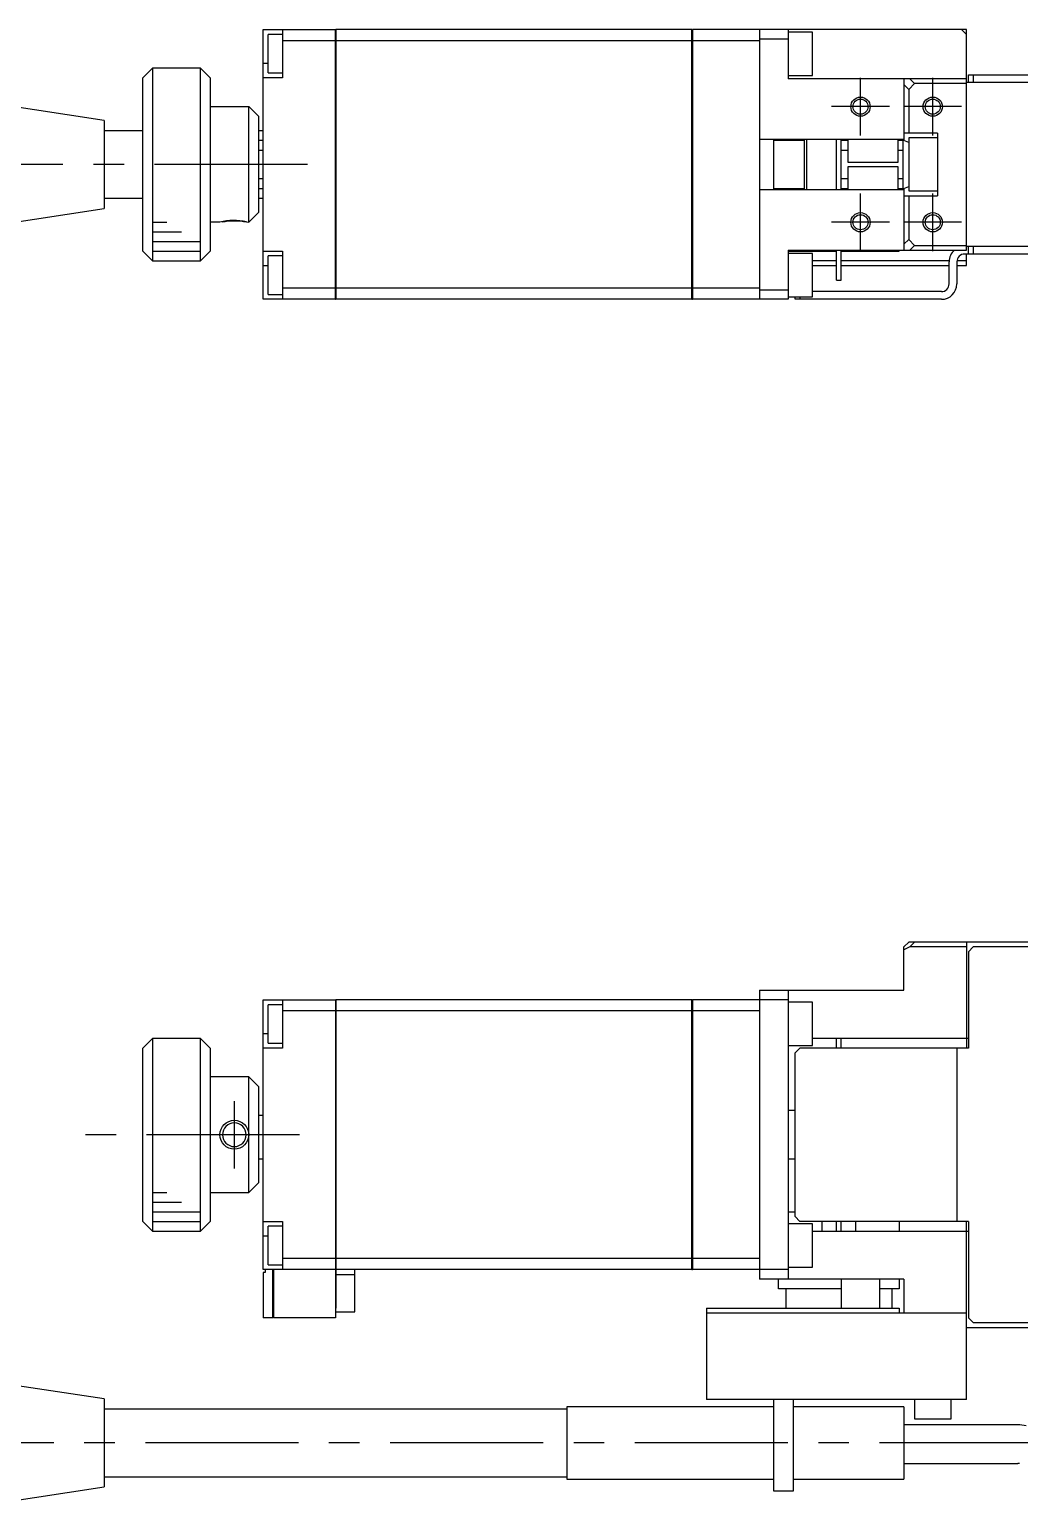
# Model space of a CAD drawing. Extents: x 0 to 715, y -8 to 432.
# Drawn here: x 125.2 to 227.9, y 278.5 to 432.2 of the extents above; entities that cross this region are included whole.
import ezdxf

# ---------------------------------------------------------------- set-up
doc = ezdxf.new("R2010")
doc.units = 0
doc.header["$LTSCALE"] = 0.5
doc.linetypes.add('CENTER', pattern=[50.8, 31.75, -6.35, 6.35, -6.35])
for name, color, linetype in [('MSM_CENTER', 1, 'CENTER'), ('MSM_CONTINUOUS', 7, 'CONTINUOUS'), ('MSM_NARROW', 5, 'CONTINUOUS')]:
    doc.layers.add(name, color=color, linetype=linetype)

msp = doc.modelspace()

# ---------------------------------------------------------------- linework, layer by layer
at = {"layer": 'MSM_CENTER'}
for p, q in [((211.44, 421.21), (211.44, 427.21)), ((218.94, 421.21), (218.94, 427.21)), ((214.44, 424.21), (208.44, 424.21)), ((221.94, 424.21), (215.94, 424.21)), ((154.04, 418.21), (81.32, 418.21)), ((211.44, 409.21), (211.44, 415.21)), ((218.94, 409.21), (218.94, 415.21)), ((214.44, 412.21), (208.44, 412.21)), ((221.94, 412.21), (215.94, 412.21)), ((146.44, 313.98), (146.44, 320.98)), ((153.21, 317.48), (128.57, 317.48)), ((229.29, 285.48), (80.49, 285.48))]:
    msp.add_line(p, q, dxfattribs=at)
at = {"layer": 'MSM_CONTINUOUS'}
for p, q in [((149.44, 404.21), (149.44, 432.21)), ((149.44, 432.21), (156.94, 432.21)), ((151.44, 432.21), (151.44, 427.21)), ((156.94, 404.21), (156.94, 432.21)), ((156.94, 432.2), (156.99, 432.2)), ((193.94, 432.21), (156.99, 432.21)), ((156.99, 432.21), (156.99, 404.21)), ((193.94, 404.21), (193.94, 432.21)), ((193.94, 432.2), (193.99, 432.2)), ((193.99, 432.21), (193.99, 404.21)), ((222.44, 432.21), (193.99, 432.21)), ((200.94, 432.21), (200.94, 404.21)), ((203.94, 432.21), (203.94, 427.11)), ((221.94, 432.21), (222.44, 431.71)), ((222.44, 409.31), (222.44, 432.21)), ((151.44, 431.71), (149.94, 431.71)), ((149.94, 427.71), (149.94, 431.71)), ((156.94, 431.05), (151.44, 431.05)), ((156.94, 431.05), (156.99, 431.05)), ((193.94, 431.05), (156.99, 431.05)), ((193.94, 431.05), (193.99, 431.05)), ((200.94, 431.05), (193.99, 431.05)), ((203.94, 431.21), (200.94, 431.21)), ((206.44, 431.96), (203.94, 431.96)), ((206.44, 427.46), (206.44, 431.96)), ((137.94, 428.21), (136.94, 427.21)), ((142.94, 428.21), (137.94, 428.21)), ((137.94, 428.21), (137.94, 408.21)), ((143.94, 427.21), (142.94, 428.21)), ((142.94, 408.21), (142.94, 428.21)), ((149.44, 428.71), (149.94, 428.71)), ((149.94, 427.71), (151.44, 427.71)), ((203.94, 427.46), (206.44, 427.46)), ((222.64, 426.71), (222.64, 427.51)), ((222.64, 427.51), (237.64, 427.51)), ((223.14, 427.51), (223.14, 426.71)), ((136.94, 409.21), (136.94, 427.21)), ((143.94, 427.21), (143.94, 409.21)), ((151.44, 427.21), (149.44, 427.21)), ((222.44, 427.11), (203.94, 427.11)), ((215.94, 427.11), (215.94, 420.7)), ((216.44, 426), (215.94, 426.5)), ((217.06, 426.61), (216.44, 426)), ((216.44, 426), (216.44, 421.46)), ((216.56, 427.11), (217.06, 426.61)), ((222.44, 426.61), (217.06, 426.61)), ((237.94, 426.71), (222.44, 426.71)), ((132.94, 422.78), (116.94, 425.21)), ((132.94, 422.78), (132.94, 413.64)), ((143.94, 424.21), (147.94, 424.21)), ((148.94, 423.21), (147.94, 424.21)), ((147.94, 412.21), (147.94, 424.21)), ((148.94, 423.21), (148.94, 413.21)), ((136.94, 421.71), (132.94, 421.71)), ((149.44, 421.71), (148.94, 421.71)), ((219.44, 421.46), (215.94, 421.46)), ((219.44, 421.46), (219.44, 414.96)), ((149.44, 420.71), (148.94, 420.71)), ((148.94, 419.71), (149.44, 419.71)), ((215.94, 420.81), (200.94, 420.81)), ((202.44, 415.61), (202.44, 420.81)), ((205.64, 420.71), (202.44, 420.71)), ((205.64, 415.61), (205.64, 420.81)), ((205.84, 420.81), (205.84, 415.61)), ((208.94, 415.61), (208.94, 420.81)), ((209.44, 415.61), (209.44, 420.81)), ((210.14, 420.71), (209.44, 420.71)), ((209.44, 419.71), (210.14, 419.71)), ((210.14, 420.81), (210.14, 418.46)), ((215.34, 418.46), (215.34, 420.81)), ((215.84, 420.71), (215.34, 420.71)), ((215.34, 419.71), (215.84, 419.71)), ((215.44, 420.71), (215.44, 420.81)), ((215.84, 420.81), (215.84, 415.61)), ((216.44, 420.49), (215.94, 420.7)), ((216.44, 420.96), (216.44, 415.46)), ((219.44, 420.96), (216.44, 420.96)), ((210.14, 418.46), (215.34, 418.46)), ((149.44, 416.71), (148.94, 416.71)), ((210.14, 416.71), (209.44, 416.71)), ((210.14, 417.96), (210.14, 415.61)), ((215.34, 417.96), (210.14, 417.96)), ((215.34, 415.61), (215.34, 417.96)), ((215.84, 416.71), (215.34, 416.71)), ((148.94, 415.71), (149.44, 415.71)), ((200.94, 415.61), (215.94, 415.61)), ((202.44, 415.71), (205.64, 415.71)), ((209.44, 415.71), (210.14, 415.71)), ((215.34, 415.71), (215.84, 415.71)), ((215.44, 415.61), (215.44, 415.71)), ((215.94, 415.72), (216.44, 415.93)), ((215.94, 415.72), (215.94, 409.31)), ((216.44, 415.46), (219.44, 415.46)), ((116.94, 411.21), (132.94, 413.64)), ((132.94, 414.71), (136.94, 414.71)), ((148.94, 414.71), (149.44, 414.71)), ((215.94, 414.96), (219.44, 414.96)), ((216.44, 414.96), (216.44, 410.42)), ((144.94, 412.21), (143.94, 412.21)), ((147.94, 412.21), (148.94, 413.21)), ((136.94, 409.21), (137.94, 408.21)), ((142.94, 408.21), (143.94, 409.21)), ((149.44, 409.21), (151.44, 409.21)), ((151.44, 409.21), (151.44, 404.21)), ((203.94, 409.31), (203.94, 404.21)), ((203.94, 409.31), (222.44, 409.31)), ((203.94, 409.21), (208.94, 409.21)), ((206.44, 408.96), (203.94, 408.96)), ((206.44, 404.46), (206.44, 408.96)), ((208.94, 406.21), (208.94, 409.31)), ((209.44, 406.21), (209.44, 409.31)), ((209.44, 409.21), (215.44, 409.21)), ((215.44, 409.21), (215.44, 409.31)), ((215.94, 409.92), (216.44, 410.42)), ((216.44, 410.42), (217.06, 409.81)), ((217.06, 409.81), (216.56, 409.31)), ((217.06, 409.81), (222.44, 409.81)), ((237.94, 409.71), (222.44, 409.71)), ((222.64, 408.91), (222.64, 409.71)), ((223.14, 409.71), (223.14, 408.91)), ((137.94, 408.21), (142.94, 408.21)), ((149.44, 407.71), (149.94, 407.71)), ((151.44, 408.71), (149.94, 408.71)), ((149.94, 404.71), (149.94, 408.71)), ((208.94, 408.21), (206.44, 408.21)), ((206.44, 407.71), (208.94, 407.71)), ((220.65, 408.21), (209.44, 408.21)), ((209.44, 407.71), (220.64, 407.71)), ((220.64, 405.81), (220.64, 408.11)), ((221.44, 408.11), (221.44, 405.81)), ((221.44, 407.71), (222.44, 407.71)), ((222.44, 408.21), (221.45, 408.21)), ((237.64, 408.91), (222.24, 408.91)), ((222.44, 407.71), (222.44, 408.91)), ((208.94, 406.21), (209.44, 406.21)), ((149.94, 404.71), (151.44, 404.71)), ((156.94, 405.36), (151.44, 405.36)), ((156.94, 405.37), (156.99, 405.37)), ((193.94, 405.36), (156.99, 405.36)), ((193.94, 405.37), (193.99, 405.37)), ((200.94, 405.36), (193.99, 405.36)), ((200.94, 405.21), (203.94, 405.21)), ((203.94, 404.46), (206.44, 404.46)), ((204.64, 404.21), (204.64, 404.46)), ((205.14, 404.46), (205.14, 404.21)), ((219.84, 405.01), (206.44, 405.01)), ((156.94, 404.21), (149.44, 404.21)), ((156.94, 404.22), (156.99, 404.22)), ((193.94, 404.21), (156.99, 404.21)), ((193.94, 404.22), (193.99, 404.22)), ((203.94, 404.21), (193.99, 404.21)), ((219.84, 404.21), (204.64, 404.21)), ((215.94, 336.98), (216.44, 337.48)), ((216.56, 336.98), (215.94, 336.67)), ((215.94, 332.48), (215.94, 336.98)), ((251.44, 337.48), (216.44, 337.48)), ((217.06, 337.48), (216.56, 336.98)), ((222.44, 336.98), (216.56, 336.98)), ((222.44, 337.48), (222.44, 326.48)), ((223.14, 336.98), (222.64, 336.48)), ((237.14, 336.98), (223.14, 336.98)), ((222.64, 336.48), (222.64, 326.48)), ((200.94, 332.48), (200.94, 302.48)), ((200.94, 332.48), (215.94, 332.48)), ((203.94, 332.48), (203.94, 302.48)), ((149.44, 303.48), (149.44, 331.48)), ((149.44, 331.48), (156.94, 331.48)), ((149.94, 326.98), (149.94, 330.98)), ((151.44, 330.98), (149.94, 330.98)), ((151.44, 331.48), (151.44, 326.48)), ((156.94, 331.48), (156.94, 298.48)), ((156.94, 331.47), (156.99, 331.47)), ((193.94, 331.48), (156.99, 331.48)), ((156.99, 331.48), (156.99, 299.48)), ((193.94, 303.48), (193.94, 331.48)), ((193.94, 331.47), (193.99, 331.47)), ((193.99, 331.48), (193.99, 303.48)), ((203.94, 331.48), (193.99, 331.48)), ((206.44, 331.23), (203.94, 331.23)), ((206.44, 326.73), (206.44, 331.23)), ((156.94, 330.33), (151.44, 330.33)), ((156.94, 330.32), (156.99, 330.32)), ((193.94, 330.33), (156.99, 330.33)), ((193.94, 330.32), (193.99, 330.32)), ((200.94, 330.33), (193.99, 330.33)), ((137.94, 327.48), (136.94, 326.48)), ((137.94, 327.48), (137.94, 307.48)), ((142.94, 327.48), (137.94, 327.48)), ((142.94, 307.48), (142.94, 327.48)), ((143.94, 326.48), (142.94, 327.48)), ((149.44, 327.98), (149.94, 327.98)), ((222.64, 327.48), (206.44, 327.48)), ((208.94, 326.48), (208.94, 327.48)), ((209.44, 326.48), (209.44, 327.48)), ((136.94, 308.48), (136.94, 326.48)), ((143.94, 326.48), (143.94, 308.48)), ((151.44, 326.48), (149.44, 326.48)), ((149.94, 326.98), (151.44, 326.98)), ((203.94, 326.73), (206.44, 326.73)), ((205.14, 326.48), (204.64, 325.98)), ((204.64, 308.98), (204.64, 325.98)), ((222.64, 326.48), (205.14, 326.48)), ((221.44, 326.48), (221.44, 308.48)), ((147.94, 323.48), (143.94, 323.48)), ((147.94, 323.48), (148.94, 322.48)), ((147.94, 311.48), (147.94, 323.48)), ((148.94, 322.48), (148.94, 312.48)), ((204.64, 319.98), (203.94, 319.98)), ((149.44, 319.48), (148.94, 319.48)), ((148.94, 314.98), (149.44, 314.98)), ((203.94, 314.98), (204.64, 314.98)), ((148.94, 312.48), (147.94, 311.48)), ((143.94, 311.48), (147.94, 311.48)), ((203.94, 309.48), (204.64, 309.48)), ((136.94, 308.48), (137.94, 307.48)), ((137.94, 307.48), (142.94, 307.48)), ((142.94, 307.48), (143.94, 308.48)), ((149.44, 308.48), (151.44, 308.48)), ((151.44, 307.98), (149.94, 307.98)), ((149.94, 303.98), (149.94, 307.98)), ((151.44, 308.48), (151.44, 303.48)), ((206.44, 308.23), (203.94, 308.23)), ((204.64, 308.98), (205.14, 308.48)), ((222.64, 308.48), (205.14, 308.48)), ((206.44, 303.73), (206.44, 308.23)), ((206.44, 307.48), (222.64, 307.48)), ((207.44, 308.48), (207.44, 307.48)), ((208.94, 307.48), (208.94, 308.48)), ((209.44, 307.48), (209.44, 308.48)), ((210.94, 307.48), (210.94, 308.48)), ((215.44, 308.48), (215.44, 307.48)), ((222.44, 289.98), (222.44, 308.48)), ((222.64, 308.48), (222.64, 298.48)), ((149.44, 306.98), (149.94, 306.98)), ((156.94, 304.64), (151.44, 304.64)), ((156.94, 304.64), (156.99, 304.64)), ((193.94, 304.64), (156.99, 304.64)), ((193.94, 304.64), (193.99, 304.64)), ((200.94, 304.64), (193.99, 304.64)), ((156.94, 303.48), (149.44, 303.48)), ((149.64, 303.18), (149.44, 303.18)), ((149.44, 303.18), (149.44, 298.48)), ((149.64, 303.48), (149.64, 303.18)), ((149.94, 303.98), (151.44, 303.98)), ((150.44, 298.48), (150.44, 303.48)), ((150.49, 303.48), (150.49, 298.48)), ((156.94, 303.49), (156.99, 303.49)), ((193.94, 303.48), (156.99, 303.48)), ((156.99, 302.98), (158.94, 302.98)), ((158.94, 299.08), (158.94, 303.48)), ((193.94, 303.49), (193.99, 303.49)), ((203.94, 303.48), (193.99, 303.48)), ((203.94, 303.73), (206.44, 303.73)), ((215.94, 302.48), (200.94, 302.48)), ((202.94, 301.48), (202.94, 302.48)), ((209.44, 301.48), (202.94, 301.48)), ((203.69, 301.48), (203.69, 299.48)), ((209.44, 302.48), (209.44, 299.48)), ((213.44, 299.48), (213.44, 302.48)), ((215.44, 301.48), (213.44, 301.48)), ((214.69, 301.48), (214.69, 299.48)), ((215.44, 302.48), (215.44, 301.48)), ((215.94, 302.48), (215.94, 298.98)), ((150.44, 298.48), (149.44, 298.48)), ((150.44, 298.53), (150.49, 298.53)), ((156.94, 298.48), (150.49, 298.48)), ((156.99, 299.48), (156.94, 299.48)), ((156.94, 299.08), (158.94, 299.08)), ((195.44, 299.48), (215.44, 299.48)), ((195.44, 299.48), (195.44, 289.98)), ((195.44, 298.98), (222.44, 298.98)), ((215.44, 299.48), (215.44, 298.98)), ((222.64, 298.48), (223.14, 297.98)), ((222.44, 297.48), (251.44, 297.48)), ((223.14, 297.98), (237.14, 297.98)), ((132.94, 290.05), (116.94, 292.48)), ((132.94, 290.05), (132.94, 280.91)), ((202.44, 289.23), (180.94, 289.23)), ((180.94, 289.23), (180.94, 281.73)), ((222.44, 289.98), (195.44, 289.98)), ((202.44, 280.48), (202.44, 289.98)), ((204.44, 289.98), (204.44, 280.48)), ((215.94, 289.23), (204.44, 289.23)), ((215.94, 289.23), (215.94, 281.73)), ((217.04, 289.98), (217.04, 287.98)), ((220.84, 287.98), (220.84, 289.98)), ((180.94, 288.98), (132.94, 288.98)), ((217.04, 287.98), (220.84, 287.98)), ((227.76, 287.35), (215.94, 287.35)), ((215.94, 283.35), (227.76, 283.35)), ((132.94, 281.98), (180.94, 281.98)), ((180.94, 281.73), (202.44, 281.73)), ((204.44, 281.73), (215.94, 281.73)), ((116.94, 278.48), (132.94, 280.91)), ((204.44, 280.48), (202.44, 280.48))]:
    msp.add_line(p, q, dxfattribs=at)
for centre in [(211.44, 424.21), (218.94, 424.21), (211.44, 412.21), (218.94, 412.21)]:
    msp.add_circle(centre, 0.783, dxfattribs=at)
at = {"layer": 'MSM_CONTINUOUS', "extrusion": (0, 0, -1)}
msp.add_circle((-146.44, 317.48), 1.23, dxfattribs=at)
at = {"layer": 'MSM_CONTINUOUS'}
for centre, radius, start, end in [((146.44, 406.34), 6, 77.9757, 102.0243), ((222.24, 408.11), 1.6, 131.4097, 180), ((222.24, 408.11), 0.8, 90, 180), ((219.84, 405.81), 0.8, 270, 0), ((219.84, 405.81), 1.6, 270, 0), ((227.76, 282.35), 5, 80, 90), ((227.76, 282.35), 1, 80, 90)]:
    msp.add_arc(centre, radius, start, end, dxfattribs=at)
at = {"layer": 'MSM_NARROW'}
for p, q in [((137.94, 412.21), (139.44, 412.21)), ((147.71, 412.26), (147.94, 412.21)), ((137.94, 411.21), (140.94, 411.21)), ((137.94, 410.21), (142.94, 410.21)), ((137.94, 409.21), (142.94, 409.21)), ((137.94, 311.48), (139.44, 311.48)), ((137.94, 310.48), (140.94, 310.48)), ((137.94, 309.48), (142.94, 309.48)), ((137.94, 308.48), (142.94, 308.48))]:
    msp.add_line(p, q, dxfattribs=at)
for centre, radius in [((211.44, 424.21), 1), ((218.94, 424.21), 1), ((211.44, 412.21), 1), ((218.94, 412.21), 1), ((146.44, 317.48), 1.5)]:
    msp.add_circle(centre, radius, dxfattribs=at)
msp.add_arc((146.44, 406.42), 5.98, 77.7879, 104.4982, dxfattribs=at)

doc.saveas('drawing.dxf')
